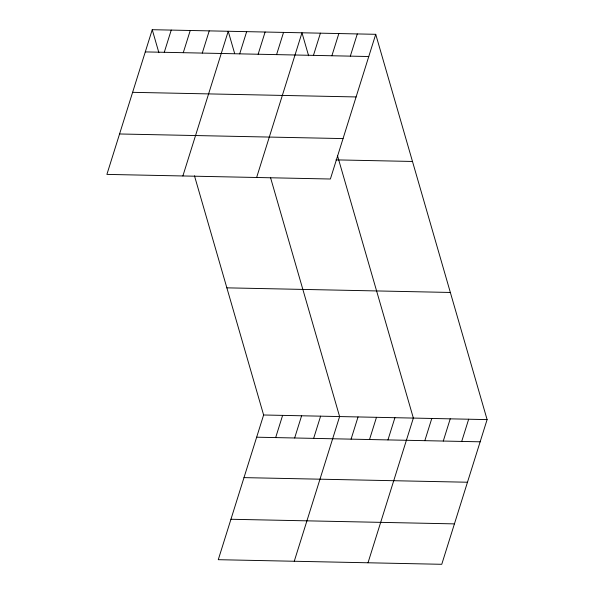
<?xml version="1.0" encoding="UTF-8"?>
<svg xmlns="http://www.w3.org/2000/svg" width="594" height="594" viewBox="0 0 594 594"><rect width="100%" height="100%" fill="white"/><g stroke="black" fill="none" stroke-linecap="round" stroke-linejoin="round"><path stroke-width="0.89" d="M152.242 29.7L106.898 174.398L330.383 179.009L375.727 34.311L152.242 29.7L158.873 52.658M164.278 52.302L171.235 30.094M183.271 52.688L190.236 30.487M202.272 53.081L209.229 30.873M182.878 175.965L228.222 31.267L234.608 53.341M239.701 53.854L246.666 31.645M258.138 54.232L265.102 32.031M276.581 54.618L283.538 32.41M256.63 177.487L301.975 32.789L308.613 55.747M313.454 55.376L320.411 33.167M331.89 55.754L338.847 33.554M350.326 56.133L357.291 33.932M194.476 175.809L263.617 414.991L218.273 559.689L441.758 564.3L487.102 419.602L375.727 34.311M275.661 437.592L282.618 415.384M294.654 437.978L301.611 415.778M313.647 438.372L320.612 416.171M294.26 561.256L339.605 416.557L270.463 177.376M351.084 439.144L358.041 416.943M369.52 439.53L376.477 417.322M387.956 439.909L394.921 417.701M368.013 562.778L413.357 418.079L337.451 155.524M424.836 440.666L431.793 418.458M443.273 441.045L450.23 418.844M461.709 441.431L468.666 419.223M145.278 51.908L368.77 56.519M132.611 92.33L356.103 96.941M119.565 133.977L343.05 138.588M335.966 159.875L412.481 161.457M226.863 287.845L450.349 292.456M263.617 414.991L487.102 419.602M256.66 437.199L480.145 441.81M243.993 477.621L467.478 482.231M230.94 519.267L454.425 523.878"/></g></svg>
